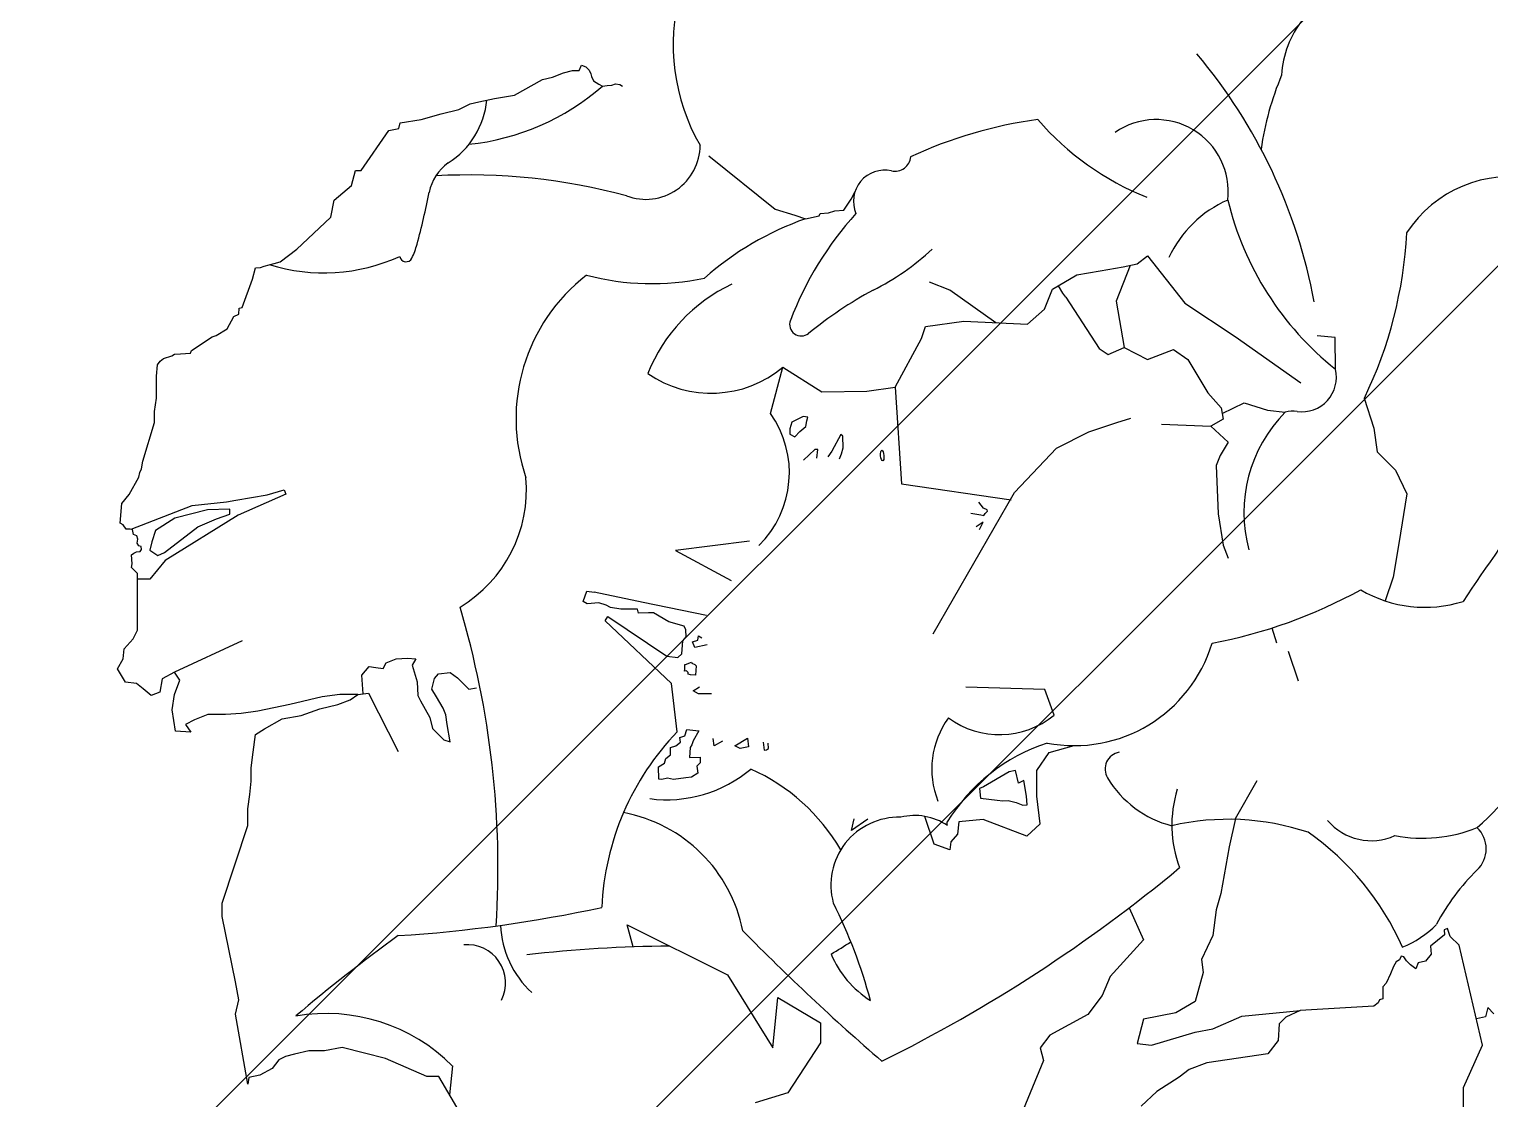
# Model space of a CAD drawing. Header units: millimetres. Extents: x 71641 to 191108, y -23091 to 29972.
# Drawn here: x 85992.8 to 86157.9, y -3552.6 to -3431.7 of the extents above; entities that cross this region are included whole.
import ezdxf

# ---------------------------------------------------------------- set-up
doc = ezdxf.new("R2010")
doc.units = ezdxf.units.MM
doc.layers.add('3', color=5, linetype='Continuous')
doc.styles.get("Standard").update_dxf_attribs({"font": 'SimSun.ttf', "height": 150})

# ---------------------------------------------------------------- blocks, each defined once
blk = doc.blocks.new('ge')
at = {"layer": '3', "color": 137}
for p, q in [((84625.47, -3910.09), (84984.09, -3551.47)), ((84625.47, -3959.87), (85033.87, -3551.47)), ((84809.03, -3648.84), (84810.04, -3648.59)), ((84810.04, -3648.59), (84810.79, -3648.59)), ((84810.79, -3648.59), (84811.07, -3647.99)), ((84811.07, -3647.99), (84811.57, -3648.18)), ((84811.57, -3648.18), (84811.92, -3648.53)), ((84811.92, -3648.53), (84812.12, -3648.96)), ((84803.5, -3651.35), (84806.65, -3649.6)), ((84806.65, -3649.6), (84807.78, -3649.35)), ((84807.78, -3649.35), (84809.03, -3648.84)), ((84812.12, -3648.96), (84812.2, -3649.27)), ((84812.2, -3649.27), (84812.43, -3649.74)), ((84812.43, -3649.74), (84812.74, -3649.93)), ((84812.74, -3649.93), (84813.05, -3650.13)), ((84813.05, -3650.13), (84813.44, -3650.36)), ((84813.44, -3650.36), (84813.99, -3650.28)), ((84813.99, -3650.28), (84814.49, -3650.24)), ((84814.49, -3650.24), (84814.92, -3650.09)), ((84814.92, -3650.09), (84815.39, -3650.17)), ((84815.39, -3650.17), (84815.7, -3650.36)), ((84799.48, -3652.11), (84801.24, -3651.73)), ((84801.24, -3651.73), (84803.5, -3651.35)), ((84792.95, -3654.12), (84795.21, -3653.49)), ((84795.21, -3653.49), (84797.22, -3652.99)), ((84797.22, -3652.99), (84798.48, -3652.36)), ((84798.48, -3652.36), (84799.48, -3652.11)), ((84789.3, -3655.37), (84790.43, -3655.12)), ((84790.43, -3655.12), (84790.56, -3654.49)), ((84790.56, -3654.49), (84792.95, -3654.12)), ((84786.18, -3659.9), (84789.3, -3655.37)), ((84825.46, -3658.22), (84832.97, -3664.27)), ((84785.07, -3661.57), (84785.54, -3659.9)), ((84785.54, -3659.9), (84786.18, -3659.9)), ((84783.1, -3663.24), (84785.07, -3661.57)), ((84782.72, -3665.17), (84783.1, -3663.24)), ((84840.96, -3664.04), (84841.57, -3663.14)), ((84841.57, -3663.14), (84841.99, -3662.25)), ((84782.07, -3665.81), (84782.72, -3665.17)), ((84832.97, -3664.27), (84835.18, -3664.93)), ((84835.18, -3664.93), (84836.4, -3665.35)), ((84836.4, -3665.35), (84837.95, -3665.02)), ((84837.95, -3665.02), (84838.05, -3664.74)), ((84838.05, -3664.74), (84838.99, -3664.69)), ((84838.99, -3664.69), (84839.69, -3664.46)), ((84839.69, -3664.46), (84840.72, -3664.37)), ((84840.72, -3664.37), (84840.96, -3664.04)), ((84778.9, -3668.8), (84782.07, -3665.81)), ((84836.4, -3665.35), (84836.4, -3665.35)), ((84777.02, -3670.22), (84778.9, -3668.8)), ((84873.9, -3670.45), (84875.04, -3669.54)), ((84875.04, -3669.54), (84879.26, -3674.89)), ((84773.89, -3672.19), (84774.24, -3670.9)), ((84774.24, -3670.9), (84774.79, -3670.86)), ((84774.79, -3670.86), (84775.22, -3670.69)), ((84775.22, -3670.69), (84776.34, -3670.39)), ((84776.34, -3670.39), (84777.02, -3670.22)), ((84864.33, -3673.3), (84867.06, -3671.7)), ((84867.06, -3671.7), (84869.69, -3671.25)), ((84869.69, -3671.25), (84872.31, -3670.79)), ((84873.11, -3670.62), (84871.51, -3674.66)), ((84872.31, -3670.79), (84873.9, -3670.45)), ((84772.73, -3675.36), (84773.89, -3672.19)), ((84852.7, -3673.41), (84850.42, -3672.5)), ((84857.89, -3677.11), (84852.7, -3673.41)), ((84863.42, -3675.58), (84864.33, -3673.3)), ((84865.47, -3673.75), (84864.98, -3672.92)), ((84865.81, -3674.21), (84865.47, -3673.75)), ((84865.81, -3674.21), (84869.57, -3680.02)), ((84871.51, -3674.66), (84872.42, -3679.91)), ((84879.26, -3674.89), (84884.96, -3678.65)), ((84771.01, -3677.78), (84771.77, -3676.39)), ((84771.77, -3676.39), (84772.34, -3676.14)), ((84772.34, -3676.14), (84772.36, -3675.45)), ((84772.36, -3675.45), (84772.73, -3675.36)), ((84861.48, -3677.28), (84863.42, -3675.58)), ((84769.79, -3678.54), (84771.01, -3677.78)), ((84849.51, -3678.88), (84849.96, -3677.51)), ((84849.96, -3677.51), (84854.29, -3676.94)), ((84854.29, -3676.94), (84861.48, -3677.28)), ((84766.99, -3680.24), (84769.32, -3678.69)), ((84769.32, -3678.69), (84769.79, -3678.54)), ((84846.54, -3684.39), (84849.51, -3678.88)), ((84869.57, -3680.02), (84870.6, -3680.7)), ((84870.6, -3680.7), (84872.42, -3679.91)), ((84872.42, -3679.91), (84875.04, -3681.27)), ((84884.96, -3678.65), (84892.37, -3683.89)), ((84896.26, -3678.76), (84894.24, -3678.57)), ((84896.3, -3682.36), (84896.26, -3678.76)), ((84763.16, -3681.87), (84763.43, -3681.46)), ((84763.43, -3681.46), (84763.84, -3681.15)), ((84763.84, -3681.15), (84764.75, -3680.85)), ((84764.75, -3680.85), (84765.05, -3680.65)), ((84765.05, -3680.65), (84765.76, -3680.63)), ((84765.76, -3680.63), (84766.86, -3680.56)), ((84766.86, -3680.56), (84766.99, -3680.24)), ((84875.04, -3681.27), (84878.01, -3680.13)), ((84878.01, -3680.13), (84879.61, -3681.27)), ((84879.61, -3681.27), (84881.89, -3685.03)), ((84763.04, -3683.13), (84763.16, -3681.87)), ((84763.04, -3684.13), (84763.04, -3683.13)), ((84832.45, -3687.35), (84833.84, -3682.14)), ((84833.84, -3682.14), (84838.25, -3684.93)), ((84763.04, -3685.64), (84763.04, -3684.13)), ((84838.25, -3684.93), (84843.34, -3684.85)), ((84843.34, -3684.85), (84846.54, -3684.39)), ((84846.54, -3684.39), (84847.25, -3695.31)), ((84881.89, -3685.03), (84883.37, -3686.74)), ((84762.79, -3687.15), (84763.04, -3685.64)), ((84883.48, -3687.37), (84885.99, -3686.17)), ((84885.99, -3686.17), (84888.61, -3686.97)), ((84899.56, -3685.62), (84900.64, -3689.03)), ((84762.79, -3688.4), (84762.79, -3687.15)), ((84834.83, -3688.36), (84834.62, -3689.08)), ((84836.12, -3687.69), (84834.83, -3688.36)), ((84836.64, -3687.79), (84836.12, -3687.69)), ((84836.43, -3688.83), (84836.53, -3688.21)), ((84836.53, -3688.21), (84836.64, -3687.79)), ((84871.58, -3688.4), (84873.16, -3687.88)), ((84883.6, -3687.99), (84882.23, -3688.79)), ((84883.37, -3686.74), (84883.37, -3686.74)), ((84883.37, -3686.74), (84883.6, -3687.99)), ((84888.61, -3686.97), (84890.63, -3687.22)), ((84761.47, -3692.76), (84762.79, -3688.4)), ((84834.62, -3689.08), (84834.62, -3689.7)), ((84834.62, -3689.7), (84835.19, -3690.01)), ((84835.19, -3690.01), (84835.76, -3689.39)), ((84835.76, -3689.39), (84836.43, -3688.83)), ((84840.4, -3689.75), (84839.37, -3691.61)), ((84840.61, -3689.91), (84840.4, -3689.75)), ((84840.66, -3691.25), (84840.61, -3689.91)), ((84864.75, -3691.29), (84868.43, -3689.45)), ((84868.43, -3689.45), (84871.58, -3688.4)), ((84876.64, -3688.56), (84882.23, -3688.79)), ((84882.23, -3688.79), (84884.17, -3690.62)), ((84900.64, -3689.03), (84901.02, -3691.71)), ((84837.46, -3691.45), (84836.17, -3692.64)), ((84837.77, -3691.45), (84837.46, -3691.45)), ((84837.67, -3692.43), (84837.77, -3691.45)), ((84837.77, -3691.45), (84837.77, -3691.45)), ((84839.37, -3691.61), (84838.9, -3692.28)), ((84840.45, -3691.92), (84840.66, -3691.25)), ((84860.02, -3696.28), (84864.75, -3691.29)), ((84884.17, -3690.62), (84883.25, -3692.1)), ((84761.33, -3693.61), (84761.47, -3692.76)), ((84840.24, -3692.48), (84840.45, -3691.92)), ((84883.25, -3692.1), (84882.8, -3693.24)), ((84882.8, -3693.24), (84883.03, -3698.7)), ((84901.02, -3691.71), (84903.07, -3693.76)), ((84759.94, -3696.53), (84761.03, -3694.56)), ((84761.03, -3694.56), (84761.13, -3694.05)), ((84761.13, -3694.05), (84761.33, -3693.61)), ((84903.07, -3693.76), (84904.35, -3696.44)), ((84759.12, -3697.55), (84759.94, -3696.53)), ((84771.99, -3697.16), (84775.54, -3696.55)), ((84777.66, -3696.48), (84772.26, -3698.87)), ((84775.54, -3696.55), (84777.45, -3696)), ((84777.45, -3696), (84777.66, -3696.48)), ((84847.25, -3695.31), (84859.63, -3697.13)), ((84850.83, -3712.29), (84860.02, -3696.28)), ((84904.35, -3696.44), (84903.45, -3702.06)), ((84758.92, -3699.76), (84759.12, -3697.55)), ((84760.18, -3700.46), (84767.07, -3697.78)), ((84768.78, -3698.26), (84765.09, -3699.21)), ((84767.07, -3697.78), (84770.96, -3697.37)), ((84771.31, -3698.19), (84768.78, -3698.26)), ((84770.96, -3697.37), (84771.99, -3697.16)), ((84771.31, -3698.73), (84771.31, -3698.19)), ((84856.51, -3698.06), (84855.98, -3697.4)), ((84856.91, -3698.24), (84856.51, -3698.06)), ((84856.95, -3698.42), (84856.91, -3698.24)), ((84759.26, -3699.97), (84758.92, -3699.76)), ((84765.09, -3699.21), (84762.91, -3700.58)), ((84772.26, -3698.87), (84764, -3703.99)), ((84767.69, -3700.17), (84769.8, -3699.28)), ((84769.8, -3699.28), (84771.31, -3698.73)), ((84855.09, -3698.64), (84856.2, -3698.82)), ((84856.46, -3699.65), (84855.68, -3700.17)), ((84856.07, -3700.5), (84856.46, -3699.65)), ((84856.2, -3698.82), (84856.55, -3698.91)), ((84856.55, -3698.91), (84856.69, -3698.68)), ((84856.69, -3698.68), (84856.95, -3698.42)), ((84883.03, -3698.7), (84883.6, -3702.24)), ((84759.6, -3700.44), (84759.26, -3699.97)), ((84760.04, -3700.44), (84759.6, -3700.44)), ((84760.31, -3700.48), (84760.04, -3700.44)), ((84760.42, -3701.05), (84760.31, -3700.48)), ((84760.79, -3701.19), (84760.42, -3701.05)), ((84760.93, -3701.56), (84760.79, -3701.19)), ((84760.86, -3702.04), (84760.93, -3701.56)), ((84762.91, -3700.58), (84762.5, -3701.87)), ((84763.93, -3703.1), (84767.69, -3700.17)), ((84760.21, -3703.36), (84760.48, -3703.16)), ((84760.48, -3703.16), (84760.76, -3703.02)), ((84760.76, -3703.02), (84761.2, -3702.96)), ((84761.03, -3702.31), (84760.86, -3702.04)), ((84761.3, -3702.41), (84761.03, -3702.31)), ((84761.2, -3702.96), (84761.33, -3702.75)), ((84761.33, -3702.75), (84761.3, -3702.41)), ((84762.5, -3701.87), (84762.29, -3702.83)), ((84762.29, -3702.83), (84763.18, -3703.44)), ((84763.18, -3703.44), (84763.93, -3703.1)), ((84830.08, -3701.79), (84821.68, -3702.84)), ((84821.68, -3702.84), (84827.98, -3706.25)), ((84883.6, -3702.24), (84884.17, -3703.72)), ((84903.45, -3702.06), (84902.81, -3705.89)), ((84760.28, -3704.35), (84760.21, -3703.36)), ((84760.21, -3704.76), (84760.28, -3704.35)), ((84760.9, -3705.45), (84760.21, -3704.76)), ((84764, -3703.99), (84762.29, -3706.1)), ((84760.9, -3706.07), (84760.9, -3705.45)), ((84760.9, -3711.85), (84760.9, -3706.07)), ((84762.29, -3706.1), (84760.9, -3706.1)), ((84902.81, -3705.89), (84901.93, -3708.56)), ((84811.26, -3708.63), (84811.66, -3707.46)), ((84811.66, -3707.46), (84812.49, -3707.56)), ((84818.03, -3708.73), (84812.49, -3707.56)), ((84811.72, -3708.89), (84811.26, -3708.63)), ((84813.04, -3708.78), (84811.72, -3708.89)), ((84813.85, -3709.04), (84813.04, -3708.78)), ((84814.36, -3709.29), (84813.85, -3709.04)), ((84815.53, -3709.5), (84814.36, -3709.29)), ((84817.42, -3709.5), (84815.53, -3709.5)), ((84817.52, -3709.95), (84817.42, -3709.5)), ((84818.03, -3708.73), (84818.03, -3708.73)), ((84825.19, -3710.2), (84818.03, -3708.73)), ((84813.75, -3710.82), (84814.06, -3710.31)), ((84821.24, -3717.89), (84813.75, -3710.82)), ((84814.06, -3710.31), (84820.73, -3714.79)), ((84818.64, -3709.9), (84817.52, -3709.95)), ((84819.2, -3709.9), (84818.64, -3709.9)), ((84820.93, -3710.92), (84819.2, -3709.9)), ((84822.66, -3711.43), (84820.93, -3710.92)), ((84822.86, -3711.84), (84822.66, -3711.43)), ((84759.39, -3713.99), (84760.4, -3712.86)), ((84760.4, -3712.86), (84760.9, -3711.85)), ((84772.7, -3713.08), (84765.05, -3716.62)), ((84822.41, -3714.53), (84822.51, -3713.06)), ((84822.51, -3713.06), (84822.92, -3712.6)), ((84822.92, -3712.6), (84822.86, -3711.84)), ((84823.63, -3713.18), (84824.21, -3712.98)), ((84824.21, -3712.98), (84824.28, -3712.52)), ((84824.28, -3712.52), (84824.67, -3712.72)), ((84889.67, -3713.33), (84889.13, -3711.62)), ((84759.27, -3715.12), (84759.39, -3713.99)), ((84820.73, -3714.79), (84821.95, -3714.94)), ((84821.95, -3714.94), (84822.41, -3714.53)), ((84823.89, -3713.83), (84823.63, -3713.18)), ((84825.26, -3713.51), (84823.89, -3713.83)), ((84892.11, -3717.63), (84890.99, -3714.26)), ((84758.64, -3716.25), (84759.27, -3715.12)), ((84759.52, -3717.75), (84758.64, -3716.25)), ((84786.25, -3716.96), (84787.07, -3715.99)), ((84787.07, -3715.99), (84787.82, -3716.07)), ((84787.82, -3716.07), (84788.64, -3716.21)), ((84788.64, -3716.21), (84789.01, -3715.54)), ((84789.01, -3715.54), (84790.13, -3715.1)), ((84790.13, -3715.1), (84791.4, -3715.02)), ((84791.4, -3715.02), (84792.36, -3715.1)), ((84792.36, -3715.1), (84791.92, -3715.84)), ((84791.92, -3715.84), (84792.51, -3717.7)), ((84822.72, -3716.49), (84822.75, -3716.31)), ((84822.75, -3715.76), (84822.84, -3715.73)), ((84822.75, -3716.31), (84822.75, -3715.76)), ((84822.81, -3715.73), (84823.5, -3715.49)), ((84823.5, -3715.49), (84823.56, -3715.61)), ((84823.56, -3715.61), (84823.9, -3715.76)), ((84823.9, -3715.76), (84824.05, -3715.88)), ((84824.05, -3715.88), (84823.96, -3716.94)), ((84760.78, -3717.88), (84759.52, -3717.75)), ((84761.53, -3718.51), (84760.78, -3717.88)), ((84763.67, -3717.38), (84763.41, -3718.88)), ((84765.05, -3716.62), (84763.67, -3717.38)), ((84765.68, -3717.5), (84765.05, -3716.62)), ((84765.05, -3719.14), (84765.68, -3717.5)), ((84786.39, -3719.05), (84786.25, -3716.96)), ((84792.51, -3717.7), (84792.59, -3719.27)), ((84794.15, -3718.52), (84794.45, -3717.33)), ((84794.45, -3717.33), (84794.9, -3716.81)), ((84794.9, -3716.81), (84796.24, -3716.66)), ((84796.24, -3716.66), (84797.06, -3717.26)), ((84797.06, -3717.26), (84798.33, -3718.52)), ((84821.9, -3723.35), (84821.24, -3717.89)), ((84822.93, -3716.46), (84822.72, -3716.49)), ((84823.14, -3716.67), (84822.93, -3716.46)), ((84823.14, -3716.85), (84823.14, -3716.67)), ((84823.41, -3716.91), (84823.14, -3716.85)), ((84823.96, -3716.94), (84823.41, -3716.91)), ((84762.41, -3719.26), (84761.53, -3718.51)), ((84763.41, -3718.88), (84762.41, -3719.26)), ((84764.8, -3720.89), (84765.05, -3719.14)), ((84781.76, -3719.39), (84778.12, -3720.27)), ((84783.77, -3719.14), (84781.76, -3719.39)), ((84785.78, -3719.14), (84783.77, -3719.14)), ((84784.91, -3719.76), (84785.78, -3719.14)), ((84785.78, -3719.14), (84787, -3718.97)), ((84787, -3718.97), (84790.35, -3725.6)), ((84792.59, -3719.27), (84792.89, -3719.87)), ((84794.68, -3719.42), (84794.15, -3718.52)), ((84795.42, -3720.68), (84794.68, -3719.42)), ((84798.33, -3718.52), (84799.22, -3718.38)), ((84823.69, -3718.73), (84824.41, -3718.28)), ((84824.28, -3719.06), (84823.69, -3718.73)), ((84825.78, -3719.06), (84824.28, -3719.06)), ((84863.44, -3718.59), (84854.51, -3718.32)), ((84864.49, -3721.47), (84863.44, -3718.59)), ((84765.17, -3723.28), (84764.8, -3720.89)), ((84768.82, -3721.4), (84767.31, -3722.02)), ((84770.83, -3721.4), (84768.82, -3721.4)), ((84772.59, -3721.27), (84770.83, -3721.4)), ((84774.47, -3721.02), (84772.59, -3721.27)), ((84778.12, -3720.27), (84774.47, -3721.02)), ((84779.38, -3721.52), (84781.51, -3720.77)), ((84781.51, -3720.77), (84783.52, -3720.27)), ((84783.52, -3720.27), (84784.91, -3719.76)), ((84792.89, -3719.87), (84793.93, -3721.73)), ((84795.72, -3721.43), (84795.42, -3720.68)), ((84767.31, -3722.02), (84766.31, -3722.53)), ((84766.31, -3722.53), (84766.93, -3723.4)), ((84774.22, -3723.66), (84775.23, -3723.03)), ((84775.23, -3723.03), (84777.24, -3721.9)), ((84777.24, -3721.9), (84779.38, -3721.52)), ((84793.93, -3721.73), (84794.23, -3722.99)), ((84794.23, -3722.99), (84795.5, -3724.26)), ((84795.87, -3722.55), (84795.72, -3721.43)), ((84796.24, -3724.48), (84795.87, -3722.55)), ((84766.93, -3723.4), (84765.17, -3723.28)), ((84773.97, -3725.67), (84774.22, -3723.66)), ((84795.5, -3724.26), (84796.24, -3724.48)), ((84821.74, -3724.94), (84822.25, -3724.53)), ((84822.2, -3724.02), (84822.77, -3723.81)), ((84822.25, -3724.53), (84822.2, -3724.02)), ((84822.77, -3723.81), (84822.97, -3723.09)), ((84822.97, -3723.09), (84824.32, -3723.24)), ((84823.7, -3724.38), (84823.54, -3724.84)), ((84824.32, -3723.24), (84823.7, -3724.38)), ((84826.07, -3724.94), (84825.97, -3724.12)), ((84827, -3724.43), (84826.07, -3724.94)), ((84828.39, -3724.94), (84829.83, -3724.07)), ((84829.83, -3724.07), (84829.94, -3725.05)), ((84831.59, -3724.54), (84831.73, -3725.45)), ((84832.21, -3725.23), (84832.17, -3724.65)), ((84773.72, -3727.42), (84773.97, -3725.67)), ((84820.6, -3726.39), (84821.12, -3725.97)), ((84821.12, -3725.15), (84821.74, -3724.94)), ((84821.12, -3725.97), (84821.12, -3725.15)), ((84823.34, -3725.15), (84823.28, -3726.28)), ((84823.28, -3726.28), (84824.47, -3726.23)), ((84823.54, -3724.84), (84823.34, -3725.15)), ((84824.47, -3726.23), (84824.47, -3726.85)), ((84829.01, -3725.25), (84828.39, -3724.94)), ((84829.94, -3725.05), (84829.01, -3725.25)), ((84831.73, -3725.45), (84831.99, -3725.38)), ((84831.99, -3725.38), (84832.21, -3725.23)), ((84862.55, -3727.73), (84863.94, -3725.71)), ((84863.94, -3725.71), (84866.76, -3724.91)), ((84773.72, -3728.93), (84773.72, -3727.42)), ((84819.78, -3727.31), (84820.45, -3726.9)), ((84819.83, -3728.7), (84819.78, -3727.31)), ((84820.45, -3726.9), (84820.6, -3726.39)), ((84824.47, -3726.85), (84824.11, -3727.26)), ((84824.11, -3727.26), (84824.21, -3728.04)), ((84859.42, -3727.89), (84856.52, -3729.59)), ((84860.13, -3727.73), (84859.42, -3727.89)), ((84860.46, -3729.15), (84860.13, -3727.73)), ((84862.55, -3730.63), (84862.55, -3727.73)), ((84773.59, -3730.44), (84773.72, -3728.93)), ((84820.14, -3728.76), (84819.83, -3728.7)), ((84820.81, -3728.6), (84820.14, -3728.76)), ((84821.48, -3728.76), (84820.81, -3728.6)), ((84822.87, -3728.55), (84821.48, -3728.76)), ((84823.49, -3728.5), (84822.87, -3728.55)), ((84824.21, -3728.04), (84823.49, -3728.5)), ((84856.52, -3729.59), (84856.08, -3729.75)), ((84861.07, -3728.88), (84860.46, -3729.15)), ((84861.39, -3730.63), (84861.07, -3728.88)), ((84884.99, -3733.17), (84887.43, -3728.86)), ((84773.34, -3732.07), (84773.59, -3730.44)), ((84856.08, -3729.75), (84856.19, -3730.85)), ((84856.19, -3730.85), (84858.05, -3731.07)), ((84858.05, -3731.07), (84858.71, -3731.18)), ((84858.71, -3731.18), (84859.31, -3731.12)), ((84859.31, -3731.12), (84860.19, -3731.34)), ((84861.45, -3731.62), (84861.39, -3730.63)), ((84862.93, -3733.78), (84862.55, -3730.63)), ((84773.34, -3733.95), (84773.34, -3732.07)), ((84850.94, -3736.05), (84849.89, -3732.93)), ((84860.19, -3731.34), (84860.96, -3731.67)), ((84860.96, -3731.67), (84861.45, -3731.62)), ((84770.46, -3742.73), (84773.34, -3733.95)), ((84841.59, -3734.53), (84841.9, -3733.19)), ((84843.45, -3733.24), (84841.59, -3734.53)), ((84853.71, -3733.53), (84853.59, -3734.92)), ((84856.49, -3733.28), (84853.71, -3733.53)), ((84861.41, -3735.17), (84856.49, -3733.28)), ((84861.41, -3735.17), (84862.93, -3733.78)), ((84884.99, -3733.17), (84884.27, -3736.36)), ((84852.7, -3736.69), (84850.94, -3736.05)), ((84852.83, -3735.8), (84852.7, -3736.69)), ((84853.59, -3734.92), (84852.83, -3735.8)), ((84884.27, -3736.36), (84883.36, -3741.65)), ((84770.46, -3744.23), (84770.46, -3742.73)), ((84883.36, -3741.65), (84882.81, -3743.47)), ((84771.97, -3751.64), (84770.46, -3744.23)), ((84872.98, -3743.25), (84874.6, -3746.88)), ((84882.81, -3743.47), (84882.45, -3746.39)), ((84816.92, -3747.68), (84816.23, -3745.18)), ((84816.23, -3745.18), (84827.59, -3750.85)), ((84908.97, -3745.58), (84908.58, -3745.74)), ((84908.58, -3745.74), (84908.61, -3746.31)), ((84909.28, -3746.49), (84908.97, -3745.58)), ((84874.6, -3746.88), (84870.83, -3751.01)), ((84882.45, -3746.39), (84881.17, -3749.12)), ((84908.61, -3746.31), (84907.05, -3747.59)), ((84907.05, -3747.59), (84907.12, -3748.49)), ((84910.29, -3747.49), (84909.28, -3746.49)), ((84912.93, -3758.8), (84910.29, -3747.49)), ((84881.17, -3749.12), (84881.35, -3750.58)), ((84903.15, -3749.38), (84902.85, -3749.88)), ((84903.55, -3749.15), (84903.15, -3749.38)), ((84903.74, -3748.72), (84903.55, -3749.15)), ((84904.04, -3748.82), (84903.74, -3748.72)), ((84904.34, -3749.25), (84904.04, -3748.82)), ((84904.77, -3749.71), (84904.34, -3749.25)), ((84906.46, -3749.31), (84905.66, -3749.48)), ((84907.12, -3748.49), (84906.46, -3749.31)), ((84827.59, -3750.85), (84832.7, -3759.08)), ((84870.83, -3751.01), (84869.93, -3753.16)), ((84881.35, -3750.58), (84880.44, -3753.86)), ((84902.52, -3750.74), (84902.02, -3751.79)), ((84902.85, -3749.88), (84902.52, -3750.74)), ((84905.37, -3750.17), (84904.77, -3749.71)), ((84905.66, -3749.48), (84905.37, -3750.17)), ((84772.34, -3753.65), (84771.97, -3751.64)), ((84902.02, -3751.79), (84901.66, -3752.19)), ((84901.66, -3752.19), (84901.66, -3753.55)), ((84771.97, -3755.29), (84772.34, -3753.65)), ((84832.7, -3759.08), (84833.27, -3753.41)), ((84833.27, -3753.41), (84838.1, -3756.25)), ((84869.93, -3753.16), (84868.32, -3755.31)), ((84880.44, -3753.86), (84878.25, -3755.13)), ((84900.63, -3754.37), (84892.32, -3754.87)), ((84901.13, -3754.01), (84900.63, -3754.37)), ((84901.26, -3753.68), (84901.13, -3754.01)), ((84901.66, -3753.55), (84901.26, -3753.68)), ((84773.35, -3763.2), (84771.97, -3755.29)), ((84868.32, -3755.31), (84864.01, -3757.65)), ((84874.6, -3755.86), (84873.87, -3758.6)), ((84878.25, -3755.13), (84874.6, -3755.86)), ((84882.45, -3756.96), (84885.73, -3755.5)), ((84885.73, -3755.5), (84892.32, -3754.87)), ((84890.69, -3755.63), (84889.93, -3756.38)), ((84892.32, -3754.87), (84890.69, -3755.63)), ((84913.25, -3755.58), (84912.23, -3755.82)), ((84913.53, -3754.55), (84913.25, -3755.58)), ((84914.21, -3755.24), (84913.53, -3754.55)), ((84838.1, -3756.25), (84838.1, -3758.52)), ((84864.01, -3757.65), (84862.93, -3759.08)), ((84875.52, -3758.78), (84880.44, -3757.32)), ((84880.44, -3757.32), (84882.45, -3756.96)), ((84889.93, -3756.38), (84889.81, -3758.26)), ((84784.03, -3759.05), (84782.02, -3759.43)), ((84786.54, -3759.68), (84784.03, -3759.05)), ((84838.1, -3758.52), (84834.41, -3764.19)), ((84862.93, -3759.08), (84863.29, -3760.52)), ((84873.87, -3758.6), (84875.52, -3758.78)), ((84889.81, -3758.26), (84888.67, -3759.77)), ((84910.79, -3763.57), (84912.93, -3758.8)), ((84776.87, -3760.44), (84776.11, -3761.44)), ((84777.62, -3760.06), (84776.87, -3760.44)), ((84776.87, -3760.44), (84776.87, -3760.44)), ((84778.63, -3759.81), (84777.62, -3760.06)), ((84780.26, -3759.43), (84778.63, -3759.81)), ((84782.02, -3759.43), (84780.26, -3759.43)), ((84788.93, -3760.31), (84786.54, -3759.68)), ((84793.58, -3762.32), (84788.93, -3760.31)), ((84863.29, -3760.52), (84856.11, -3777.92)), ((84881.76, -3760.77), (84879.75, -3761.53)), ((84888.67, -3759.77), (84881.76, -3760.77)), ((84773.47, -3762.45), (84773.35, -3763.2)), ((84774.73, -3762.19), (84773.47, -3762.45)), ((84776.11, -3761.44), (84774.73, -3762.19)), ((84794.96, -3762.32), (84793.58, -3762.32)), ((84797.35, -3766.46), (84794.96, -3762.32)), ((84796.49, -3761.14), (84796.16, -3764.39)), ((84878.62, -3762.41), (84876.11, -3764.04)), ((84879.75, -3761.53), (84878.62, -3762.41)), ((84834.41, -3764.19), (84830.71, -3765.33)), ((84876.11, -3764.04), (84874.35, -3765.67)), ((84910.79, -3765.83), (84910.79, -3763.57))]:
    blk.add_line(p, q, dxfattribs=at)
for centre, radius, start, end in [((84844.07, -3645.67), 22.64, 119.7174, 210.0808), ((84901.01, -3649.61), 10.81, 141.0957, 177.3044), ((84834.2, -3685.85), 60.73, 10.529, 40.1453), ((84795.45, -3629.65), 27.43, 276.0412, 310.9769), ((84921.13, -3662.16), 33.56, 157.1046, 171.9742), ((84790.91, -3651.02), 9.5, 302.4737, 354.5701), ((84869.65, -3704.58), 50.94, 97.9051, 114.8046), ((84886.88, -3633.14), 32.06, 220.892, 248.1715), ((84876.03, -3662.28), 8.15, 353.269, 124.7697), ((84818.34, -3657.01), 6.14, 249.3633, 359.8882), ((84846.51, -3658.2), 1.78, 257.1826, 355.5535), ((84799.07, -3663.38), 5.32, 125.1966, 168.9499), ((84845.33, -3663.37), 3.52, 77.1826, 203.1798), ((84798.29, -3729.26), 68.87, 74.9514, 93.0685), ((84916.11, -3674.61), 14.05, 78.4737, 146.8552), ((84712.92, -3646.55), 82.46, 344.7602, 348.9499), ((84889.46, -3675.32), 13.22, 113.8366, 155.0266), ((84918.11, -3655.03), 34.96, 193.5679, 231.4115), ((84870.31, -3690.38), 38.11, 137.7515, 159.1784), ((84847.81, -3697.84), 34.44, 109.3496, 131.5324), ((84783.78, -3665.86), 9.02, 334.1195, 344.7602), ((84856.12, -3664.54), 48.29, 334.1165, 357.166), ((84781.93, -3650.85), 20.62, 252.6509, 294.6279), ((84791.24, -3669.48), 0.727, 189.6404, 334.1195), ((84831.71, -3648.57), 27.73, 296.3803, 313.2294), ((84824.14, -3687.93), 20.47, 127.6382, 199.0996), ((84819.03, -3643.62), 29.06, 255.2532, 281.8106), ((84836.16, -3689.87), 18.94, 115.3049, 158.1847), ((84866.71, -3715.07), 47.43, 118.5652, 129.1965), ((84835.91, -3677.29), 1.31, 159.1784, 309.1965), ((84825.74, -3672.42), 12.65, 235.4357, 309.788), ((84892.48, -3683.25), 3.93, 262.2899, 13.1157), ((84822.92, -3694.05), 11.65, 314.85, 35.1179), ((84902.03, -3698.57), 16.08, 135.1492, 195.219), ((84891.5, -3690.47), 3.37, 82.2899, 104.946), ((84789.36, -3695.99), 15.49, 301.0368, 5.0321), ((85102.51, -3835.99), 230.24, 142.8045, 146.4093), ((84871.99, -3658.06), 56.23, 280.6169, 298.8914), ((84906.41, -3695), 14.28, 239.4899, 287.5532), ((84697.59, -3738.82), 104.04, 356.4275, 16.5037), ((84889.7, -3708.75), 34.05, 311.6568, 354.6776), ((84866.76, -3708.64), 16.28, 259.1489, 343.2172), ((84860.52, -3727.56), 9.85, 144.032, 201.5854), ((84858.33, -3714), 9.68, 233.3396, 309.5215), ((84843.87, -3744.57), 30.54, 136.0049, 177.4339), ((84870.42, -3744.74), 21.21, 108.481, 148.1468), ((84872.19, -3727.57), 1.93, 100.2434, 210.8467), ((84820.7, -3716.24), 14.8, 262.5726, 310.0504), ((84821.09, -3747.92), 22.31, 30.1727, 65.8189), ((84880.72, -3722.47), 11.87, 210.8467, 255.777), ((84891.31, -3733.91), 13.51, 162.5318, 200.815), ((84812.7, -3749.14), 16.93, 11.1775, 79.3911), ((84848.73, -3739.4), 6.58, 55.7911, 103.865), ((84846.93, -3740.69), 7.67, 88.3518, 195.4289), ((84828.8, -3734.86), 23.64, 2.1599, 3.1822), ((84884.19, -3761.59), 28.34, 71.4465, 103.029), ((84900.35, -3729.2), 6.47, 220.2264, 294.2989), ((84906.13, -3718.8), 16.59, 259.1618, 291.9231), ((84910, -3736.59), 3.34, 314.2599, 45.7401), ((84875.48, -3760.13), 30.98, 23.6478, 55.094), ((84768.6, -3606.31), 172.19, 296.3508, 309.7407), ((84929.75, -3756.86), 24.97, 134.2599, 151.9642), ((84787.87, -3768.74), 57.85, 15.0147, 26.7201), ((84780.99, -3594.59), 152.1, 273.5304, 282.2869), ((84812.88, -3744.78), 10.96, 182.3753, 227.3076), ((85017.32, -3561.22), 263.51, 224.4818, 229.1703), ((84900.02, -3737.78), 10.64, 291.1312, 316.3059), ((84901.4, -3899.53), 189.16, 125.9478, 130.4067), ((84798.17, -3751.75), 4.32, 333.2975, 95.3074), ((84822.34, -3901.11), 153.53, 90.4753, 96.532), ((84568.57, -3311.18), 514.33, 301.7595, 302.0521), ((84849.95, -3743.98), 11.58, 202.9172, 237.5602), ((84782.17, -3775.45), 20.24, 44.9625, 99.6107)]:
    blk.add_arc(centre, radius, start, end, dxfattribs=at)
blk.add_ellipse((84845.07, -3692.13), major_axis=(-0.046, 0.604), ratio=0.300701, start_param=-3.141592653589793, end_param=3.141592653589793, dxfattribs=at)
at = {"flags": 9}
for tag in ['YSIZE', 'XSIZE']:
    blk.add_attdef(tag, (85291.87, -4495.04), '', height=0.4, dxfattribs=at)

msp = doc.modelspace()

# ---------------------------------------------------------------- block references
msp.add_blockref('ge', (1244.18, 212.25))

doc.saveas('drawing.dxf')
